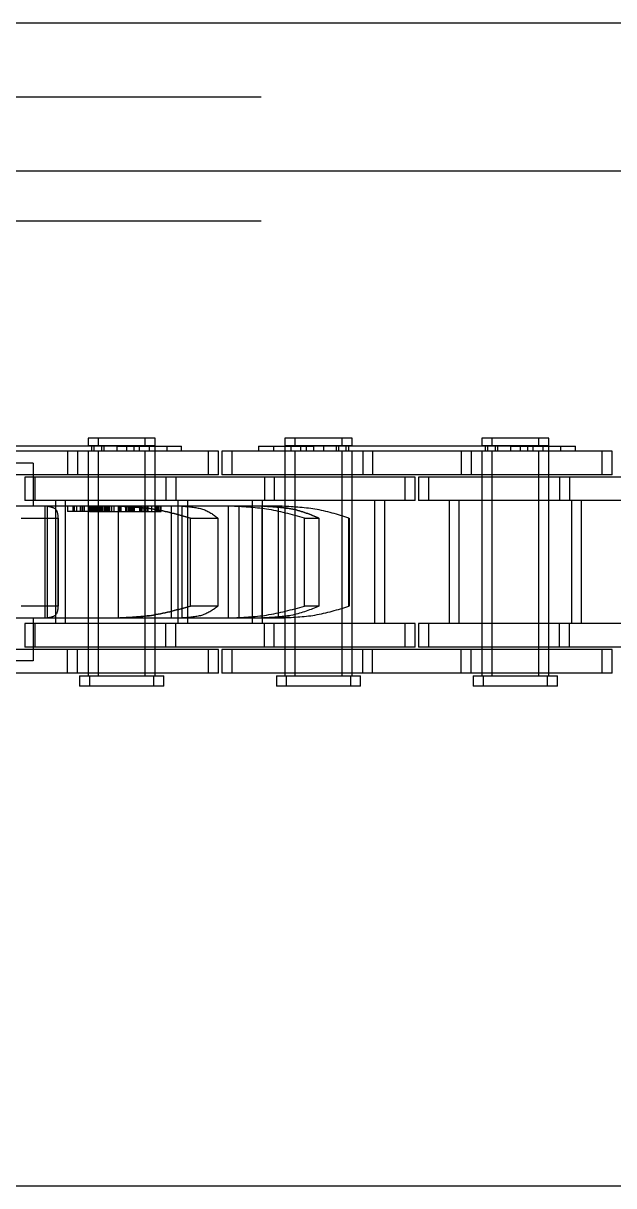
# Model space of a CAD drawing. Header units: metres. Extents: x 0 to 21025, y 0 to 14850.
# Drawn here: x 4448.6 to 4486.7, y 9261.1 to 9336.1 of the extents above; entities that cross this region are included whole.
import ezdxf

# ---------------------------------------------------------------- set-up
doc = ezdxf.new("R2010")
doc.units = ezdxf.units.M
doc.header["$LTSCALE"] = 25
doc.linetypes.add('HIDDEN2', pattern=[4.7625, 3.175, -1.5875])
doc.layers.add('SL4', color=4, linetype='Continuous')
doc.layers.add('ST1', color=7, linetype='HIDDEN2')

msp = doc.modelspace()

# ---------------------------------------------------------------- linework, layer by layer
at = {"layer": 'SL4'}
for p, q in [((5535.514, 9336.149), (4210.539, 9336.149)), ((4210.539, 9326.624), (5535.514, 9326.624)), ((4210.539, 9261.149), (5535.514, 9261.149))]:
    msp.add_line(p, q, dxfattribs=at)
at = {"layer": 'ST1'}
for p, q in [((5535.514, 9331.386), (4210.539, 9331.386)), ((4210.539, 9326.624), (5535.514, 9326.624)), ((5535.514, 9323.386), (4210.539, 9323.386)), ((4456.474, 9309.384), (4452.784, 9309.384)), ((4452.784, 9309.384), (4452.784, 9308.91)), ((4453.423, 9309.384), (4453.423, 9308.91)), ((4457.113, 9309.384), (4456.474, 9309.384)), ((4456.474, 9308.91), (4456.474, 9309.384)), ((4457.113, 9308.91), (4457.113, 9309.384)), ((4469.174, 9309.384), (4465.484, 9309.384)), ((4465.484, 9309.384), (4465.484, 9308.91)), ((4466.123, 9309.384), (4466.123, 9308.91)), ((4469.813, 9309.384), (4469.174, 9309.384)), ((4469.174, 9308.91), (4469.174, 9309.384)), ((4469.813, 9308.91), (4469.813, 9309.384)), ((4481.874, 9309.384), (4478.184, 9309.384)), ((4478.184, 9309.384), (4478.184, 9308.91)), ((4478.823, 9309.384), (4478.823, 9308.91)), ((4482.513, 9309.384), (4481.874, 9309.384)), ((4481.874, 9308.91), (4481.874, 9309.384)), ((4482.513, 9308.91), (4482.513, 9309.384)), ((4454.629, 9308.873), (4441.929, 9308.873)), ((4451.454, 9308.541), (4445.104, 9308.541)), ((4451.454, 9308.541), (4451.454, 9307.021)), ((4460.549, 9308.541), (4451.454, 9308.541)), ((4452.093, 9308.541), (4452.093, 9307.021)), ((4452.784, 9308.91), (4456.474, 9308.91)), ((4452.784, 9308.541), (4452.784, 9307.021)), ((4452.784, 9308.541), (4452.784, 9294.042)), ((4453.01, 9308.873), (4453.01, 9308.541)), ((4453.153, 9308.91), (4453.153, 9308.541)), ((4453.423, 9308.541), (4453.423, 9307.021)), ((4453.423, 9308.541), (4453.423, 9294.042)), ((4453.649, 9308.873), (4453.649, 9308.541)), ((4453.792, 9308.91), (4453.792, 9308.541)), ((4454.629, 9308.873), (4454.629, 9308.541)), ((4454.629, 9308.873), (4457.86, 9308.873)), ((4455.268, 9308.873), (4455.268, 9308.541)), ((4455.736, 9308.873), (4455.736, 9308.541)), ((4456.105, 9308.541), (4456.105, 9308.91)), ((4456.474, 9308.91), (4457.113, 9308.91)), ((4456.474, 9307.021), (4456.474, 9308.541)), ((4456.474, 9294.042), (4456.474, 9308.541)), ((4456.744, 9308.541), (4456.744, 9308.91)), ((4457.113, 9307.021), (4457.113, 9308.873)), ((4457.113, 9294.042), (4457.113, 9308.541)), ((4457.86, 9308.873), (4458.82, 9308.873)), ((4457.86, 9308.873), (4457.86, 9308.541)), ((4458.82, 9308.541), (4458.82, 9308.873)), ((4461.188, 9308.541), (4460.549, 9308.541)), ((4460.549, 9307.021), (4460.549, 9308.541)), ((4461.188, 9307.021), (4461.188, 9308.541)), ((4470.504, 9308.541), (4461.409, 9308.541)), ((4461.409, 9308.541), (4461.409, 9307.021)), ((4462.048, 9308.541), (4462.048, 9307.021)), ((4463.777, 9308.873), (4467.329, 9308.873)), ((4463.777, 9308.873), (4463.777, 9308.541)), ((4464.737, 9308.873), (4464.737, 9308.541)), ((4465.484, 9308.91), (4469.174, 9308.91)), ((4465.484, 9308.873), (4465.484, 9307.021)), ((4465.484, 9308.541), (4465.484, 9294.042)), ((4465.853, 9308.91), (4465.853, 9308.541)), ((4466.123, 9308.541), (4466.123, 9307.021)), ((4466.123, 9308.541), (4466.123, 9294.042)), ((4466.492, 9308.91), (4466.492, 9308.541)), ((4466.861, 9308.873), (4466.861, 9308.541)), ((4467.329, 9308.873), (4467.329, 9308.541)), ((4480.029, 9308.873), (4467.329, 9308.873)), ((4467.968, 9308.873), (4467.968, 9308.541)), ((4468.805, 9308.541), (4468.805, 9308.91)), ((4468.948, 9308.873), (4468.948, 9308.541)), ((4469.174, 9308.91), (4469.813, 9308.91)), ((4469.174, 9307.021), (4469.174, 9308.541)), ((4469.174, 9294.042), (4469.174, 9308.541)), ((4469.444, 9308.541), (4469.444, 9308.91)), ((4469.587, 9308.873), (4469.587, 9308.541)), ((4469.813, 9307.021), (4469.813, 9308.541)), ((4469.813, 9294.042), (4469.813, 9308.541)), ((4470.504, 9308.541), (4470.504, 9307.021)), ((4476.854, 9308.541), (4470.504, 9308.541)), ((4471.143, 9308.541), (4471.143, 9307.021)), ((4476.854, 9308.541), (4476.854, 9307.021)), ((4485.949, 9308.541), (4476.854, 9308.541)), ((4477.493, 9308.541), (4477.493, 9307.021)), ((4478.184, 9308.91), (4481.874, 9308.91)), ((4478.184, 9308.541), (4478.184, 9307.021)), ((4478.184, 9308.541), (4478.184, 9294.042)), ((4478.41, 9308.873), (4478.41, 9308.541)), ((4478.553, 9308.91), (4478.553, 9308.541)), ((4478.823, 9308.541), (4478.823, 9307.021)), ((4478.823, 9308.541), (4478.823, 9294.042)), ((4479.049, 9308.873), (4479.049, 9308.541)), ((4479.192, 9308.91), (4479.192, 9308.541)), ((4480.029, 9308.873), (4480.029, 9308.541)), ((4480.029, 9308.873), (4483.26, 9308.873)), ((4480.668, 9308.873), (4480.668, 9308.541)), ((4481.136, 9308.873), (4481.136, 9308.541)), ((4481.505, 9308.541), (4481.505, 9308.91)), ((4481.874, 9308.91), (4482.513, 9308.91)), ((4481.874, 9307.021), (4481.874, 9308.541)), ((4481.874, 9294.042), (4481.874, 9308.541)), ((4482.144, 9308.541), (4482.144, 9308.91)), ((4482.513, 9307.021), (4482.513, 9308.873)), ((4482.513, 9294.042), (4482.513, 9308.541)), ((4483.26, 9308.873), (4484.22, 9308.873)), ((4483.26, 9308.873), (4483.26, 9308.541)), ((4484.22, 9308.541), (4484.22, 9308.873)), ((4486.588, 9308.541), (4485.949, 9308.541)), ((4485.949, 9307.021), (4485.949, 9308.541)), ((4486.588, 9307.021), (4486.588, 9308.541)), ((4449.241, 9307.759), (4410.153, 9307.759)), ((4449.241, 9307.759), (4449.241, 9304.989)), ((4451.454, 9307.021), (4445.104, 9307.021)), ((4457.804, 9306.869), (4448.709, 9306.869)), ((4448.709, 9306.869), (4448.709, 9305.349)), ((4449.348, 9306.869), (4449.348, 9305.349)), ((4460.549, 9307.021), (4451.454, 9307.021)), ((4452.784, 9306.869), (4452.784, 9305.349)), ((4453.423, 9306.869), (4453.423, 9305.349)), ((4456.474, 9305.349), (4456.474, 9306.869)), ((4457.113, 9305.349), (4457.113, 9306.869)), ((4457.804, 9306.869), (4457.804, 9305.349)), ((4464.154, 9306.869), (4457.804, 9306.869)), ((4458.443, 9306.869), (4458.443, 9305.349)), ((4461.188, 9307.021), (4460.549, 9307.021)), ((4470.504, 9307.021), (4461.409, 9307.021)), ((4464.154, 9306.869), (4464.154, 9305.349)), ((4473.249, 9306.869), (4464.154, 9306.869)), ((4464.793, 9306.869), (4464.793, 9305.349)), ((4465.484, 9306.869), (4465.484, 9305.349)), ((4466.123, 9306.869), (4466.123, 9305.349)), ((4469.174, 9305.349), (4469.174, 9306.869)), ((4469.813, 9305.349), (4469.813, 9306.869)), ((4476.854, 9307.021), (4470.504, 9307.021)), ((4473.888, 9306.869), (4473.249, 9306.869)), ((4473.249, 9305.349), (4473.249, 9306.869)), ((4473.888, 9305.349), (4473.888, 9306.869)), ((4483.204, 9306.869), (4474.109, 9306.869)), ((4474.109, 9306.869), (4474.109, 9305.349)), ((4474.748, 9306.869), (4474.748, 9305.349)), ((4485.949, 9307.021), (4476.854, 9307.021)), ((4478.184, 9306.869), (4478.184, 9305.349)), ((4478.823, 9306.869), (4478.823, 9305.349)), ((4481.874, 9305.349), (4481.874, 9306.869)), ((4482.513, 9305.349), (4482.513, 9306.869)), ((4483.204, 9306.869), (4483.204, 9305.349)), ((4489.554, 9306.869), (4483.204, 9306.869)), ((4483.843, 9306.869), (4483.843, 9305.349)), ((4486.588, 9307.021), (4485.949, 9307.021)), ((4457.804, 9305.349), (4448.709, 9305.349)), ((4450.669, 9305.349), (4450.669, 9297.419)), ((4451.308, 9305.349), (4451.308, 9297.419)), ((4452.784, 9305.349), (4452.784, 9297.419)), ((4453.423, 9305.349), (4453.423, 9297.419)), ((4456.474, 9297.419), (4456.474, 9305.349)), ((4457.113, 9297.419), (4457.113, 9305.349)), ((4464.154, 9305.349), (4457.804, 9305.349)), ((4458.589, 9297.419), (4458.589, 9305.349)), ((4459.228, 9297.419), (4459.228, 9305.349)), ((4463.369, 9305.349), (4463.369, 9297.419)), ((4464.008, 9305.349), (4464.008, 9297.419)), ((4473.249, 9305.349), (4464.154, 9305.349)), ((4465.484, 9305.349), (4465.484, 9297.419)), ((4466.123, 9305.349), (4466.123, 9297.419)), ((4469.174, 9297.419), (4469.174, 9305.349)), ((4469.813, 9297.419), (4469.813, 9305.349)), ((4471.289, 9297.419), (4471.289, 9305.349)), ((4471.928, 9297.419), (4471.928, 9305.349)), ((4473.888, 9305.349), (4473.249, 9305.349)), ((4483.204, 9305.349), (4474.109, 9305.349)), ((4476.069, 9305.349), (4476.069, 9297.419)), ((4476.708, 9305.349), (4476.708, 9297.419)), ((4478.184, 9305.349), (4478.184, 9297.419)), ((4478.823, 9305.349), (4478.823, 9297.419)), ((4481.874, 9297.419), (4481.874, 9305.349)), ((4482.513, 9297.419), (4482.513, 9305.349)), ((4489.554, 9305.349), (4483.204, 9305.349)), ((4483.989, 9297.419), (4483.989, 9305.349)), ((4484.628, 9297.419), (4484.628, 9305.349)), ((4450.171, 9304.989), (4444.689, 9304.989)), ((4449.982, 9304.989), (4449.982, 9297.779)), ((4450.132, 9304.989), (4450.132, 9297.779)), ((4454.716, 9304.989), (4450.171, 9304.989)), ((4451.458, 9304.989), (4451.458, 9304.654)), ((4452.297, 9304.654), (4451.458, 9304.654)), ((4451.793, 9304.989), (4451.793, 9304.654)), ((4451.895, 9304.654), (4451.895, 9304.989)), ((4452.066, 9304.654), (4452.066, 9304.989)), ((4452.297, 9304.654), (4452.297, 9304.989)), ((4452.45, 9304.654), (4452.297, 9304.654)), ((4452.401, 9304.654), (4452.401, 9304.989)), ((4452.45, 9304.654), (4452.45, 9304.989)), ((4452.864, 9304.654), (4452.45, 9304.654)), ((4452.542, 9304.654), (4452.542, 9304.989)), ((4452.864, 9304.654), (4452.864, 9304.989)), ((4452.864, 9304.654), (4455.294, 9304.654)), ((4452.923, 9304.989), (4452.923, 9304.654)), ((4452.924, 9304.654), (4452.924, 9304.989)), ((4452.975, 9304.654), (4452.975, 9304.989)), ((4452.988, 9304.654), (4452.988, 9304.989)), ((4452.989, 9304.654), (4452.989, 9304.989)), ((4453.046, 9304.654), (4453.046, 9304.989)), ((4453.122, 9304.654), (4453.122, 9304.989)), ((4453.131, 9304.654), (4453.131, 9304.989)), ((4453.162, 9304.654), (4453.162, 9304.989)), ((4453.236, 9304.989), (4453.236, 9304.654)), ((4453.239, 9304.654), (4453.239, 9304.989)), ((4453.247, 9304.654), (4453.247, 9304.989)), ((4453.26, 9304.654), (4453.26, 9304.989)), ((4453.353, 9304.654), (4453.353, 9304.989)), ((4453.373, 9304.654), (4453.373, 9304.989)), ((4453.38, 9304.654), (4453.38, 9304.989)), ((4453.449, 9304.654), (4453.449, 9304.989)), ((4453.542, 9304.654), (4453.542, 9304.989)), ((4453.626, 9304.654), (4453.626, 9304.989)), ((4453.706, 9304.654), (4453.706, 9304.989)), ((4453.754, 9304.654), (4453.754, 9304.989)), ((4453.858, 9304.654), (4453.858, 9304.989)), ((4453.89, 9304.654), (4453.89, 9304.989)), ((4453.893, 9304.654), (4453.893, 9304.989)), ((4453.926, 9304.654), (4453.926, 9304.989)), ((4453.965, 9304.654), (4453.965, 9304.989)), ((4453.999, 9304.654), (4453.999, 9304.989)), ((4454.002, 9304.654), (4454.002, 9304.989)), ((4454.028, 9304.654), (4454.028, 9304.989)), ((4454.032, 9304.654), (4454.032, 9304.989)), ((4454.12, 9304.654), (4454.12, 9304.989)), ((4454.133, 9304.654), (4454.133, 9304.989)), ((4454.15, 9304.654), (4454.15, 9304.989)), ((4454.169, 9304.654), (4454.169, 9304.989)), ((4454.177, 9304.654), (4454.177, 9304.989)), ((4454.31, 9304.654), (4454.31, 9304.989)), ((4454.47, 9304.654), (4454.47, 9304.989)), ((4454.716, 9304.989), (4454.716, 9297.779)), ((4454.831, 9304.989), (4454.716, 9304.989)), ((4454.804, 9304.654), (4454.804, 9304.989)), ((4458.9, 9304.989), (4454.831, 9304.989)), ((4454.853, 9304.654), (4454.853, 9304.989)), ((4454.914, 9304.654), (4454.914, 9304.989)), ((4455.213, 9304.654), (4455.213, 9304.989)), ((4455.254, 9304.654), (4455.254, 9304.989)), ((4455.275, 9304.654), (4455.275, 9304.989)), ((4455.294, 9304.654), (4455.294, 9304.989)), ((4455.294, 9304.654), (4455.684, 9304.654)), ((4455.403, 9304.654), (4455.403, 9304.989)), ((4455.449, 9304.654), (4455.449, 9304.989)), ((4455.53, 9304.654), (4455.53, 9304.989)), ((4455.584, 9304.654), (4455.584, 9304.989)), ((4455.638, 9304.654), (4455.638, 9304.989)), ((4455.656, 9304.654), (4455.656, 9304.989)), ((4455.677, 9304.654), (4455.677, 9304.989)), ((4455.684, 9304.654), (4455.684, 9304.989)), ((4455.684, 9304.654), (4456.531, 9304.654)), ((4455.756, 9304.654), (4455.756, 9304.989)), ((4455.78, 9304.654), (4455.78, 9304.989)), ((4456.115, 9304.654), (4456.115, 9304.989)), ((4456.141, 9304.654), (4456.141, 9304.989)), ((4456.188, 9304.654), (4456.188, 9304.989)), ((4456.225, 9304.654), (4456.225, 9304.989)), ((4456.273, 9304.654), (4456.273, 9304.989)), ((4456.395, 9304.654), (4456.395, 9304.989)), ((4456.531, 9304.654), (4456.531, 9304.989)), ((4456.531, 9304.654), (4456.814, 9304.654)), ((4456.627, 9304.654), (4456.627, 9304.989)), ((4456.648, 9304.654), (4456.648, 9304.989)), ((4456.814, 9304.654), (4456.898, 9304.654)), ((4456.898, 9304.654), (4456.898, 9304.989)), ((4456.898, 9304.654), (4457.222, 9304.654)), ((4457.132, 9304.654), (4457.132, 9304.989)), ((4457.222, 9304.654), (4457.222, 9304.989)), ((4457.222, 9304.654), (4457.258, 9304.654)), ((4457.258, 9304.654), (4457.258, 9304.989)), ((4457.258, 9304.654), (4457.466, 9304.654)), ((4457.301, 9304.654), (4457.301, 9304.989)), ((4457.338, 9304.654), (4457.338, 9304.989)), ((4457.456, 9304.654), (4457.456, 9304.989)), ((4457.466, 9304.654), (4457.466, 9304.989)), ((4457.466, 9304.654), (4457.501, 9304.654)), ((4457.486, 9304.654), (4457.486, 9304.989)), ((4457.501, 9304.654), (4457.501, 9304.989)), ((4458.152, 9304.989), (4458.152, 9297.779)), ((4458.822, 9304.989), (4458.822, 9297.779)), ((4461.813, 9304.989), (4458.9, 9304.989)), ((4461.813, 9304.989), (4461.813, 9297.779)), ((4461.942, 9304.989), (4461.813, 9304.989)), ((4464.107, 9304.989), (4461.942, 9304.989)), ((4462.499, 9304.989), (4462.499, 9297.779)), ((4463.998, 9304.989), (4463.998, 9297.779)), ((4465.037, 9304.989), (4464.107, 9304.989)), ((4465.037, 9304.989), (4465.037, 9297.779)), ((4465.163, 9304.989), (4465.037, 9304.989)), ((4465.304, 9304.989), (4465.163, 9304.989)), ((4448.467, 9304.227), (4450.843, 9304.227)), ((4450.843, 9304.227), (4450.843, 9298.541)), ((4450.845, 9298.483), (4450.845, 9304.284)), ((4459.393, 9304.227), (4461.156, 9304.227)), ((4459.393, 9298.541), (4459.393, 9304.227)), ((4461.156, 9304.227), (4461.156, 9298.541)), ((4466.737, 9304.227), (4467.675, 9304.227)), ((4466.737, 9298.541), (4466.737, 9304.227)), ((4467.675, 9304.227), (4467.675, 9298.541)), ((4469.613, 9298.541), (4469.613, 9304.227)), ((4469.613, 9304.227), (4469.637, 9304.227)), ((4469.637, 9304.227), (4469.637, 9298.541)), ((4450.843, 9298.541), (4448.467, 9298.541)), ((4461.156, 9298.541), (4459.393, 9298.541)), ((4467.675, 9298.541), (4466.737, 9298.541)), ((4469.637, 9298.541), (4469.613, 9298.541)), ((4444.689, 9297.779), (4450.171, 9297.779)), ((4449.241, 9297.779), (4449.241, 9295.009)), ((4450.171, 9297.779), (4454.716, 9297.779)), ((4454.716, 9297.779), (4454.831, 9297.779)), ((4454.831, 9297.779), (4458.9, 9297.779)), ((4458.9, 9297.779), (4461.813, 9297.779)), ((4461.813, 9297.779), (4461.942, 9297.779)), ((4461.942, 9297.779), (4464.107, 9297.779)), ((4464.107, 9297.779), (4465.037, 9297.779)), ((4465.037, 9297.779), (4465.163, 9297.779)), ((4465.778, 9297.831), (4465.163, 9297.779)), ((4465.163, 9297.779), (4465.304, 9297.779)), ((4465.784, 9297.788), (4465.304, 9297.779)), ((4457.804, 9297.419), (4448.709, 9297.419)), ((4448.709, 9297.419), (4448.709, 9295.899)), ((4449.348, 9297.419), (4449.348, 9295.899)), ((4452.784, 9297.419), (4452.784, 9295.899)), ((4453.423, 9297.419), (4453.423, 9295.899)), ((4456.474, 9295.899), (4456.474, 9297.419)), ((4457.113, 9295.899), (4457.113, 9297.419)), ((4457.804, 9295.899), (4457.804, 9297.419)), ((4464.154, 9297.419), (4457.804, 9297.419)), ((4458.443, 9295.899), (4458.443, 9297.419)), ((4464.154, 9295.899), (4464.154, 9297.419)), ((4473.249, 9297.419), (4464.154, 9297.419)), ((4464.793, 9295.899), (4464.793, 9297.419)), ((4465.484, 9297.419), (4465.484, 9295.899)), ((4466.123, 9297.419), (4466.123, 9295.899)), ((4469.174, 9295.899), (4469.174, 9297.419)), ((4469.813, 9295.899), (4469.813, 9297.419)), ((4473.888, 9297.419), (4473.249, 9297.419)), ((4473.249, 9295.899), (4473.249, 9297.419)), ((4473.888, 9295.899), (4473.888, 9297.419)), ((4483.204, 9297.419), (4474.109, 9297.419)), ((4474.109, 9297.419), (4474.109, 9295.899)), ((4474.748, 9297.419), (4474.748, 9295.899)), ((4478.184, 9297.419), (4478.184, 9295.899)), ((4478.823, 9297.419), (4478.823, 9295.899)), ((4481.874, 9295.899), (4481.874, 9297.419)), ((4482.513, 9295.899), (4482.513, 9297.419)), ((4483.204, 9295.899), (4483.204, 9297.419)), ((4489.554, 9297.419), (4483.204, 9297.419)), ((4483.843, 9295.899), (4483.843, 9297.419)), ((4451.454, 9295.747), (4445.104, 9295.747)), ((4457.804, 9295.899), (4448.709, 9295.899)), ((4451.454, 9294.227), (4451.454, 9295.747)), ((4460.549, 9295.747), (4451.454, 9295.747)), ((4452.093, 9294.227), (4452.093, 9295.747)), ((4452.784, 9295.747), (4452.784, 9294.227)), ((4453.423, 9295.747), (4453.423, 9294.227)), ((4456.474, 9294.227), (4456.474, 9295.747)), ((4457.113, 9294.227), (4457.113, 9295.747)), ((4464.154, 9295.899), (4457.804, 9295.899)), ((4461.188, 9295.747), (4460.549, 9295.747)), ((4460.549, 9294.227), (4460.549, 9295.747)), ((4461.188, 9294.227), (4461.188, 9295.747)), ((4470.504, 9295.747), (4461.409, 9295.747)), ((4461.409, 9295.747), (4461.409, 9294.227)), ((4462.048, 9295.747), (4462.048, 9294.227)), ((4473.249, 9295.899), (4464.154, 9295.899)), ((4465.484, 9295.747), (4465.484, 9294.227)), ((4466.123, 9295.747), (4466.123, 9294.227)), ((4469.174, 9294.227), (4469.174, 9295.747)), ((4469.813, 9294.227), (4469.813, 9295.747)), ((4470.504, 9294.227), (4470.504, 9295.747)), ((4476.854, 9295.747), (4470.504, 9295.747)), ((4471.143, 9294.227), (4471.143, 9295.747)), ((4473.888, 9295.899), (4473.249, 9295.899)), ((4483.204, 9295.899), (4474.109, 9295.899)), ((4476.854, 9294.227), (4476.854, 9295.747)), ((4485.949, 9295.747), (4476.854, 9295.747)), ((4477.493, 9294.227), (4477.493, 9295.747)), ((4478.184, 9295.747), (4478.184, 9294.227)), ((4478.823, 9295.747), (4478.823, 9294.227)), ((4481.874, 9294.227), (4481.874, 9295.747)), ((4482.513, 9294.227), (4482.513, 9295.747)), ((4489.554, 9295.899), (4483.204, 9295.899)), ((4486.588, 9295.747), (4485.949, 9295.747)), ((4485.949, 9294.227), (4485.949, 9295.747)), ((4486.588, 9294.227), (4486.588, 9295.747)), ((4449.241, 9295.009), (4410.153, 9295.009)), ((4451.454, 9294.227), (4445.104, 9294.227)), ((4460.549, 9294.227), (4451.454, 9294.227)), ((4452.231, 9294.042), (4457.028, 9294.042)), ((4452.231, 9294.042), (4452.231, 9293.384)), ((4452.87, 9294.042), (4452.87, 9293.384)), ((4457.028, 9294.042), (4457.667, 9294.042)), ((4457.028, 9293.384), (4457.028, 9294.042)), ((4457.667, 9293.384), (4457.667, 9294.042)), ((4461.188, 9294.227), (4460.549, 9294.227)), ((4470.504, 9294.227), (4461.409, 9294.227)), ((4464.931, 9294.042), (4469.728, 9294.042)), ((4464.931, 9294.042), (4464.931, 9293.384)), ((4465.57, 9294.042), (4465.57, 9293.384)), ((4469.728, 9294.042), (4470.367, 9294.042)), ((4469.728, 9293.384), (4469.728, 9294.042)), ((4470.367, 9293.384), (4470.367, 9294.042)), ((4476.854, 9294.227), (4470.504, 9294.227)), ((4485.949, 9294.227), (4476.854, 9294.227)), ((4477.631, 9294.042), (4482.428, 9294.042)), ((4477.631, 9294.042), (4477.631, 9293.384)), ((4478.27, 9294.042), (4478.27, 9293.384)), ((4482.428, 9294.042), (4483.067, 9294.042)), ((4482.428, 9293.384), (4482.428, 9294.042)), ((4483.067, 9293.384), (4483.067, 9294.042)), ((4486.588, 9294.227), (4485.949, 9294.227)), ((4457.028, 9293.384), (4452.231, 9293.384)), ((4457.667, 9293.384), (4457.028, 9293.384)), ((4469.728, 9293.384), (4464.931, 9293.384)), ((4470.367, 9293.384), (4469.728, 9293.384)), ((4482.428, 9293.384), (4477.631, 9293.384)), ((4483.067, 9293.384), (4482.428, 9293.384))]:
    msp.add_line(p, q, dxfattribs=at)
for points, knots in [([(4450.171, 9304.989), (4450.372, 9304.953), (4450.789, 9304.88), (4450.824, 9304.449), (4450.843, 9304.227)], [0, 0, 0, 0, 0.4847353, 1, 1, 1, 1]), ([(4459.393, 9304.227), (4458.593, 9304.449), (4457.041, 9304.88), (4455.553, 9304.953), (4454.831, 9304.989)], [0, 0, 0, 0, 0.515264, 1, 1, 1, 1]), ([(4454.831, 9304.989), (4455.553, 9304.953), (4457.041, 9304.88), (4458.593, 9304.449), (4459.393, 9304.227)], [0, 0, 0, 0, 0.484736, 1, 1, 1, 1]), ([(4458.9, 9304.989), (4459.352, 9304.953), (4460.285, 9304.88), (4460.86, 9304.449), (4461.156, 9304.227)], [0, 0, 0, 0, 0.484737, 1, 1, 1, 1]), ([(4466.737, 9304.227), (4465.931, 9304.449), (4464.366, 9304.88), (4462.733, 9304.953), (4461.942, 9304.989)], [0, 0, 0, 0, 0.515256, 1, 1, 1, 1]), ([(4464.107, 9304.989), (4464.755, 9304.953), (4466.092, 9304.88), (4467.137, 9304.449), (4467.675, 9304.227)], [0, 0, 0, 0, 0.484736, 1, 1, 1, 1]), ([(4467.675, 9304.227), (4467.137, 9304.449), (4466.092, 9304.88), (4464.755, 9304.953), (4464.107, 9304.989)], [0, 0, 0, 0, 0.515264, 1, 1, 1, 1]), ([(4469.613, 9304.227), (4468.898, 9304.449), (4467.509, 9304.88), (4465.929, 9304.953), (4465.163, 9304.989)], [0, 0, 0, 0, 0.515254, 1, 1, 1, 1]), ([(4450.843, 9298.541), (4450.824, 9298.318), (4450.789, 9297.887), (4450.372, 9297.814), (4450.171, 9297.779)], [0, 0, 0, 0, 0.51526, 1, 1, 1, 1]), ([(4454.831, 9297.779), (4455.553, 9297.814), (4457.041, 9297.887), (4458.593, 9298.318), (4459.393, 9298.541)], [0, 0, 0, 0, 0.484736, 1, 1, 1, 1]), ([(4459.393, 9298.541), (4458.593, 9298.318), (4457.041, 9297.887), (4455.553, 9297.814), (4454.831, 9297.779)], [0, 0, 0, 0, 0.515264, 1, 1, 1, 1]), ([(4461.156, 9298.541), (4460.86, 9298.318), (4460.285, 9297.887), (4459.352, 9297.814), (4458.9, 9297.779)], [0, 0, 0, 0, 0.515263, 1, 1, 1, 1]), ([(4461.942, 9297.779), (4462.733, 9297.814), (4464.366, 9297.887), (4465.93, 9298.318), (4466.737, 9298.541)], [0, 0, 0, 0, 0.484722, 1, 1, 1, 1]), ([(4467.675, 9298.541), (4467.137, 9298.318), (4466.092, 9297.887), (4464.755, 9297.814), (4464.107, 9297.779)], [0, 0, 0, 0, 0.515264, 1, 1, 1, 1]), ([(4465.163, 9297.779), (4465.929, 9297.814), (4467.509, 9297.887), (4468.898, 9298.318), (4469.613, 9298.541)], [0, 0, 0, 0, 0.4847248, 1, 1, 1, 1])]:
    msp.add_open_spline(points, degree=3, knots=knots, dxfattribs=at)

doc.saveas('drawing.dxf')
